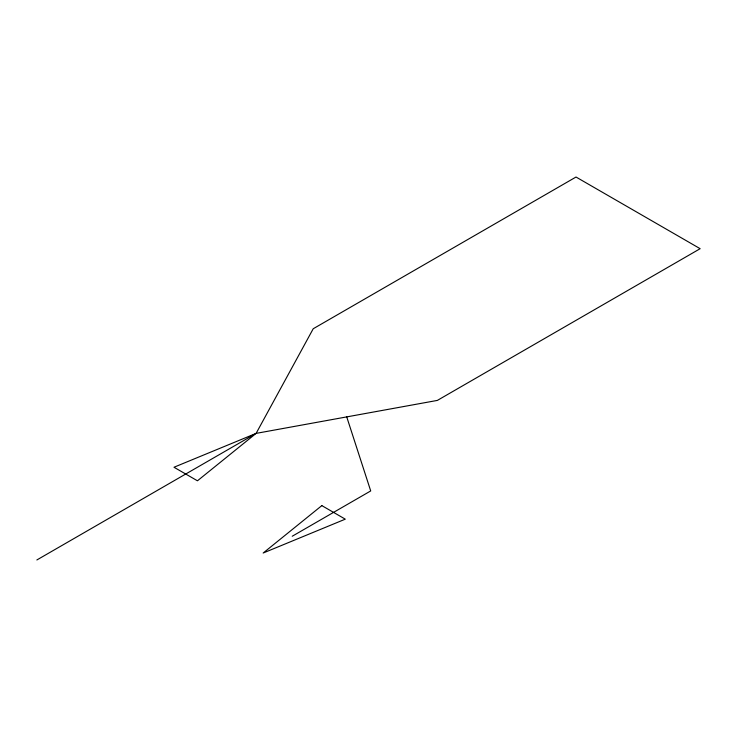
<?xml version="1.0" encoding="UTF-8"?>
<svg xmlns="http://www.w3.org/2000/svg" width="737" height="737" viewBox="0 0 737 737"><rect width="100%" height="100%" fill="white"/><g stroke="black" fill="none" stroke-linecap="round" stroke-linejoin="round"><path stroke-width="1.11" d="M256.117 433.384L313.225 328.748L576.021 177.027L700.15 248.691L437.354 400.412L256.117 433.384L173.987 467.249L197.452 480.8L256.117 433.384L36.85 559.973M292.23 536.241L370.711 490.934L346.731 416.902M321.829 505.61L263.164 553.026L345.285 519.161L321.829 505.61"/></g></svg>
